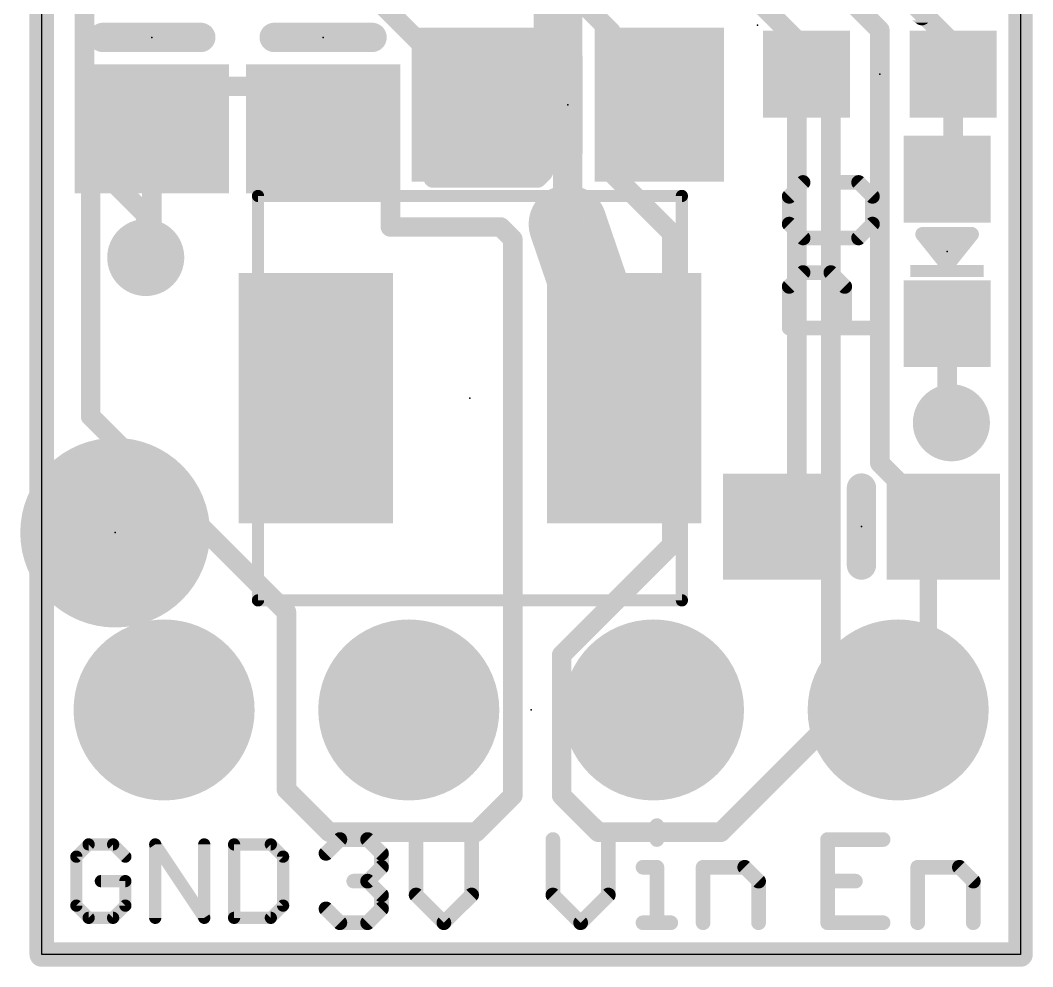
# Model space of a CAD drawing. Extents: x -0.2 to 10.3, y -0.1 to 16.6.
# Drawn here: x -0.22 to 10.29, y -0.13 to 9.7 of the extents above; entities that cross this region are included whole.
import ezdxf

# ---------------------------------------------------------------- set-up
doc = ezdxf.new("R2010")
doc.units = 0
for name, color, linetype in [('1', 12, 'CONTINUOUS'), ('16', 132, 'CONTINUOUS'), ('17', 110, 'CONTINUOUS'), ('18', 110, 'CONTINUOUS'), ('20', 53, 'CONTINUOUS'), ('21', 40, 'CONTINUOUS'), ('23', 53, 'CONTINUOUS'), ('29', 253, 'CONTINUOUS')]:
    doc.layers.add(name, color=color, linetype=linetype)

# ---------------------------------------------------------------- blocks, each defined once
blk = doc.blocks.new('RECT')
blk.add_solid([(-0.5, -0.5), (0.5, -0.5), (-0.5, 0.5), (0.5, 0.5)])
blk = doc.blocks.new('PIE')
at = {"const_width": 0.5}
blk.add_lwpolyline([(0, -0.25, 1), (0, 0.25, 1), (0, -0.25)], format="xyb", dxfattribs=at)
blk = doc.blocks.new('ROUNDP')
at = {"const_width": 0.5}
blk.add_lwpolyline([(0, -0.25, 1), (0, 0.25, 1), (0, -0.25)], format="xyb", dxfattribs=at)
blk = doc.blocks.new('ROUNDV')
at = {"const_width": 0.5}
blk.add_lwpolyline([(0, -0.25, 1), (0, 0.25, 1), (0, -0.25)], format="xyb", dxfattribs=at)

msp = doc.modelspace()

# ---------------------------------------------------------------- linework, layer by layer
at = {"layer": '1'}
for points, const_width in [([(5.207, 10.922), (5.207, 8.128)], 0.2032), ([(6.477, 10.8585), (8.1915, 9.144)], 0.2032), ([(5.4608, 10.2813), (5.4608, 7.5853)], 0.3048), ([(9.4615, 9.4615), (8.5725, 10.3505)], 0.2032), ([(8.4026, 9.8965), (8.6995, 9.5996)], 0.2032), ([(4.064, 9.3345), (3.556, 9.8425)], 0.2032), ([(5.9055, 9.5885), (5.6515, 9.8425)], 0.2032), ([(5.9055, 8.128), (5.9055, 9.5885)], 0.2032), ([(8.6995, 5.1045), (8.6995, 9.5996)], 0.2032), ([(9.4615, 9.144), (9.4615, 9.4615)], 0.2032), ([(4.064, 8.0645), (4.064, 9.3345)], 0.2032), ([(7.839, 9.3345), (7.839, 4.9261)], 0.2032), ([(8.1915, 9.144), (8.1915, 2.413)], 0.2032), ([(9.4615, 9.144), (9.4615, 8.116)], 0.2032), ([(0.508, 9.017), (3.6195, 9.017)], 0.2032), ([(0.508, 5.588), (0.508, 9.017)], 0.2032), ([(3.6195, 9.017), (3.6195, 7.5565)], 0.2032), ([(1.143, 8.575), (1.143, 7.239)], 0.2032), ([(5.207, 8.128), (5.1435, 8.0645)], 0.2032), ([(6.5405, 7.493), (5.9055, 8.128)], 0.2032), ([(9.4615, 8.116), (9.398, 8.0525)], 0.2032), ([(5.1435, 8.0645), (4.064, 8.0645)], 0.2032), ([(6.045, 5.8717), (5.4608, 7.5853)], 0.8128), ([(3.6195, 7.5565), (4.7625, 7.5565)], 0.2032), ([(4.7625, 7.5565), (4.8895, 7.4295)], 0.2032), ([(6.5405, 4.2545), (6.5405, 7.493)], 0.2032), ([(4.8895, 7.4295), (4.8895, 1.651)], 0.2032), ([(1.0795, 7.239), (1.143, 7.239)], 0.2032), ([(9.398, 6.5525), (9.398, 5.5669)], 0.2032), ([(6.045, 5.7785), (6.045, 5.8717)], 0.8128), ([(2.54, 3.556), (0.508, 5.588)], 0.2032), ([(9.4425, 5.5225), (9.398, 5.5669)], 0.2032), ([(9.359, 4.445), (8.6995, 5.1045)], 0.2032), ([(7.6727, 4.8584), (7.6659, 4.6355)], 0.2032), ([(7.6727, 4.8584), (7.839, 4.9261)], 0.2032), ([(9.2028, 4.2888), (9.359, 4.445)], 0.2032), ([(5.3975, 3.1115), (6.5405, 4.2545)], 0.2032), ([(9.2028, 3.937), (9.2028, 4.2888)], 0.2032), ([(9.2028, 3.937), (9.2028, 2.8528)], 0.1778), ([(2.54, 1.7145), (2.54, 3.556)], 0.2032), ([(5.3975, 1.651), (5.3975, 3.1115)], 0.2032), ([(8.89, 2.54), (9.2028, 2.8528)], 0.1778), ([(8.1915, 2.413), (7.0485, 1.27)], 0.2032), ([(2.9845, 1.27), (2.54, 1.7145)], 0.2032), ([(4.8895, 1.651), (4.5085, 1.27)], 0.2032), ([(5.7785, 1.27), (5.3975, 1.651)], 0.2032), ([(4.5085, 1.27), (2.9845, 1.27)], 0.2032), ([(7.0485, 1.27), (5.7785, 1.27)], 0.2032)]:
    msp.add_lwpolyline(points, dxfattribs=dict(at, const_width=const_width))
for points, const_width in [([(5.9563, 9.5885, 1), (5.8547, 9.5885)], 0.1016), ([(5.8696, 9.5526, 1), (5.9414, 9.6244)], 0.1016), ([(8.7503, 9.5996, 1), (8.6487, 9.5996)], 0.1016), ([(8.6636, 9.5637, 1), (8.7354, 9.6356)], 0.1016), ([(9.5123, 9.4615, 1), (9.4107, 9.4615)], 0.1016), ([(9.4256, 9.4256, 1), (9.4974, 9.4974)], 0.1016), ([(4.1148, 9.3345, 1), (4.0132, 9.3345)], 0.1016), ([(4.0281, 9.2986, 1), (4.0999, 9.3704)], 0.1016), ([(7.8898, 9.3345, 1), (7.7882, 9.3345)], 0.1016), ([(8.2423, 9.144, 1), (8.1407, 9.144)], 0.1016), ([(8.1556, 9.1081, 1), (8.2274, 9.1799)], 0.1016), ([(9.5123, 9.144, 1), (9.4107, 9.144)], 0.1016), ([(9.4107, 9.144, 1), (9.5123, 9.144)], 0.1016), ([(0.508, 9.0678, 1), (0.508, 8.9662)], 0.1016), ([(0.5588, 9.017, 1), (0.4572, 9.017)], 0.1016), ([(3.6703, 9.017, 1), (3.5687, 9.017)], 0.1016), ([(3.6195, 8.9662, 1), (3.6195, 9.0678)], 0.1016), ([(1.1938, 8.575, 1), (1.0922, 8.575)], 0.1016), ([(5.2429, 8.0921, 1), (5.1711, 8.1639)], 0.1016), ([(5.9414, 8.1639, 1), (5.8696, 8.0921)], 0.1016), ([(9.4974, 8.0801, 1), (9.4256, 8.1519)], 0.1016), ([(4.064, 8.1153, 1), (4.064, 8.0137)], 0.1016), ([(4.0132, 8.0645, 1), (4.1148, 8.0645)], 0.1016), ([(5.1076, 8.1004, 1), (5.1794, 8.0286)], 0.1016), ([(5.1435, 8.0137, 1), (5.1435, 8.1153)], 0.1016), ([(5.1562, 8.128, 1), (5.2578, 8.128)], 0.1016), ([(5.8547, 8.128, 1), (5.9563, 8.128)], 0.1016), ([(9.3621, 8.0884, 1), (9.4339, 8.0166)], 0.1016), ([(9.4107, 8.116, 1), (9.5123, 8.116)], 0.1016), ([(5.6531, 7.6509, 1), (5.2685, 7.5198)], 0.4064), ([(3.6195, 7.6073, 1), (3.6195, 7.5057)], 0.1016), ([(3.5687, 7.5565, 1), (3.6703, 7.5565)], 0.1016), ([(4.7984, 7.5924, 1), (4.7266, 7.5206)], 0.1016), ([(4.7625, 7.5057, 1), (4.7625, 7.6073)], 0.1016), ([(5.3846, 7.5853, 1), (5.537, 7.5853)], 0.1524), ([(6.5913, 7.493, 1), (6.4897, 7.493)], 0.1016), ([(6.5046, 7.4571, 1), (6.5764, 7.5289)], 0.1016), ([(4.9403, 7.4295, 1), (4.8387, 7.4295)], 0.1016), ([(4.8536, 7.3936, 1), (4.9254, 7.4654)], 0.1016), ([(1.0795, 7.2898, 1), (1.0795, 7.1882)], 0.1016), ([(1.0922, 7.239, 1), (1.1938, 7.239)], 0.1016), ([(1.143, 7.1882, 1), (1.143, 7.2898)], 0.1016), ([(9.4488, 6.5525, 1), (9.3472, 6.5525)], 0.1016), ([(6.2482, 5.8717, 1), (5.8418, 5.8717)], 0.4064), ([(5.8527, 5.8061, 1), (6.2373, 5.9372)], 0.4064), ([(5.8418, 5.7785, 1), (6.2482, 5.7785)], 0.4064), ([(0.5439, 5.6239, 1), (0.4721, 5.5521)], 0.1016), ([(0.4572, 5.588, 1), (0.5588, 5.588)], 0.1016), ([(9.4339, 5.6029, 1), (9.3621, 5.531)], 0.1016), ([(9.3472, 5.5669, 1), (9.4488, 5.5669)], 0.1016), ([(9.4065, 5.4866, 1), (9.4784, 5.5584)], 0.1016), ([(8.7354, 5.1404, 1), (8.6636, 5.0686)], 0.1016), ([(8.6487, 5.1045, 1), (8.7503, 5.1045)], 0.1016), ([(7.7235, 4.8568, 1), (7.622, 4.8599)], 0.1016), ([(7.6536, 4.9054, 1), (7.6919, 4.8113)], 0.1016), ([(7.7882, 4.9261, 1), (7.8898, 4.9261)], 0.1016), ([(7.8581, 4.879, 1), (7.8198, 4.9731)], 0.1016), ([(7.6151, 4.6371, 1), (7.7166, 4.6339)], 0.1016), ([(9.3949, 4.4091, 1), (9.3231, 4.4809)], 0.1016), ([(9.3231, 4.4091, 1), (9.3949, 4.4809)], 0.1016), ([(6.5764, 4.2186, 1), (6.5046, 4.2904)], 0.1016), ([(9.2536, 4.2888, 1), (9.152, 4.2888)], 0.1016), ([(9.1669, 4.3247, 1), (9.2387, 4.2529)], 0.1016), ([(6.4897, 4.2545, 1), (6.5913, 4.2545)], 0.1016), ([(9.2472, 3.937, 1), (9.1584, 3.937)], 0.0889), ([(9.152, 3.937, 1), (9.2536, 3.937)], 0.1016), ([(2.5908, 3.556, 1), (2.4892, 3.556)], 0.1016), ([(2.5041, 3.5201, 1), (2.5759, 3.5919)], 0.1016), ([(5.4483, 3.1115, 1), (5.3467, 3.1115)], 0.1016), ([(5.3616, 3.1474, 1), (5.4334, 3.0756)], 0.1016), ([(9.1584, 2.8528, 1), (9.2472, 2.8528)], 0.0889), ([(9.2342, 2.8214, 1), (9.1714, 2.8842)], 0.0889), ([(8.8586, 2.5714, 1), (8.9214, 2.5086)], 0.0889), ([(8.1407, 2.413, 1), (8.2423, 2.413)], 0.1016), ([(8.2274, 2.3771, 1), (8.1556, 2.4489)], 0.1016), ([(2.5759, 1.7504, 1), (2.5041, 1.6786)], 0.1016), ([(2.4892, 1.7145, 1), (2.5908, 1.7145)], 0.1016), ([(4.8387, 1.651, 1), (4.9403, 1.651)], 0.1016), ([(4.9254, 1.6151, 1), (4.8536, 1.6869)], 0.1016), ([(5.4334, 1.6869, 1), (5.3616, 1.6151)], 0.1016), ([(5.3467, 1.651, 1), (5.4483, 1.651)], 0.1016), ([(2.9845, 1.3208, 1), (2.9845, 1.2192)], 0.1016), ([(4.5085, 1.2192, 1), (4.5085, 1.3208)], 0.1016), ([(5.7785, 1.3208, 1), (5.7785, 1.2192)], 0.1016), ([(7.0485, 1.2192, 1), (7.0485, 1.3208)], 0.1016), ([(2.9486, 1.2341, 1), (3.0204, 1.3059)], 0.1016), ([(4.4726, 1.3059, 1), (4.5444, 1.2341)], 0.1016), ([(5.7426, 1.2341, 1), (5.8144, 1.3059)], 0.1016), ([(7.0126, 1.3059, 1), (7.0844, 1.2341)], 0.1016)]:
    msp.add_lwpolyline(points, format="xyb", dxfattribs=dict(at, const_width=const_width))
at = {"layer": '16'}
for points, const_width in [([(0, 0), (0, 16.51)], 0.254), ([(10.16, 16.51), (10.16, 0)], 0.254), ([(0.4445, 12.827), (0.4445, 8.3185)], 0.2032), ([(1.0795, 7.6835), (0.4445, 8.3185)], 0.2032), ([(1.0795, 7.6835), (1.0795, 7.239)], 0.2032), ([(10.16, 0), (0, 0)], 0.254)]:
    msp.add_lwpolyline(points, dxfattribs=dict(at, const_width=const_width))
for points, const_width in [([(0.4804, 8.3544, 1), (0.4086, 8.2826)], 0.1016), ([(0.3937, 8.3185, 1), (0.4953, 8.3185)], 0.1016), ([(1.1303, 7.6835, 1), (1.0287, 7.6835)], 0.1016), ([(1.0436, 7.6476, 1), (1.1154, 7.7194)], 0.1016), ([(1.0287, 7.239, 1), (1.1303, 7.239)], 0.1016), ([(0, 0.0635, 1), (0, -0.0635)], 0.127), ([(10.16, -0.0635, 1), (10.16, 0.0635)], 0.127), ([(-0.0635, 0, 1), (0.0635, 0)], 0.127), ([(10.0965, 0, 1), (10.2235, 0)], 0.127)]:
    msp.add_lwpolyline(points, format="xyb", dxfattribs=dict(at, const_width=const_width))
at = {"layer": '20'}
for p, q in [((0, 0), (0, 13.97)), ((10.16, 13.97), (10.16, 0)), ((10.16, 0), (0, 0))]:
    msp.add_line(p, q, dxfattribs=at)
at = {"layer": '21'}
for points, const_width in [([(0.635, 9.525), (1.651, 9.525)], 0.3048), ([(2.413, 9.525), (3.429, 9.525)], 0.3048), ([(5.461, 8.3185), (5.461, 9.3345)], 0.3048), ([(8.6995, 8.89), (8.6995, 9.398)], 0.2032), ([(7.903, 8.0184), (7.759, 7.8744)], 0.1524), ([(8.4792, 8.0184), (8.1911, 8.0184)], 0.1524), ([(8.1911, 8.0184), (8.1911, 7.7303)], 0.1524), ([(8.6233, 7.8744), (8.4792, 8.0184)], 0.1524), ([(2.245, 3.6785), (2.245, 7.8785)], 0.127), ([(2.245, 7.8785), (6.645, 7.8785)], 0.127), ([(6.645, 7.8785), (6.645, 3.6785)], 0.127), ([(7.759, 7.8744), (7.759, 7.5863)], 0.1524), ([(8.6233, 7.5863), (8.6233, 7.8744)], 0.1524), ([(7.759, 7.5863), (7.903, 7.4422)], 0.1524), ([(8.4792, 7.4422), (8.6233, 7.5863)], 0.1524), ([(7.903, 7.4422), (8.4792, 7.4422)], 0.1524), ([(9.652, 7.4803), (9.144, 7.4803)], 0.1524), ([(9.144, 7.4803), (9.398, 7.1628)], 0.1524), ([(9.1542, 7.4676), (9.6418, 7.4676)], 0.1524), ([(9.398, 7.1628), (9.652, 7.4803)], 0.1524), ([(9.2761, 7.3152), (9.5199, 7.3152)], 0.1524), ([(7.759, 6.9389), (7.903, 7.0829)], 0.1524), ([(7.903, 7.0829), (8.1911, 7.0829)], 0.1524), ([(8.1911, 7.0829), (8.3352, 6.9389)], 0.1524), ([(7.759, 6.5067), (7.759, 6.9389)], 0.1524), ([(8.3352, 6.9389), (8.3352, 6.5067)], 0.1524), ([(8.6233, 6.5067), (7.759, 6.5067)], 0.1524), ([(8.509, 4.845), (8.509, 4.045)], 0.3048), ([(6.645, 3.6785), (2.245, 3.6785)], 0.127), ([(6.3854, 1.3386), (6.3854, 1.1945)], 0.1524), ([(2.9507, 1.0505), (3.0947, 1.1945)], 0.1524), ([(3.0947, 1.1945), (3.3829, 1.1945)], 0.1524), ([(3.3829, 1.1945), (3.5269, 1.0505)], 0.1524), ([(3.8862, 1.1945), (3.8862, 0.6183)], 0.1524), ([(4.4624, 0.6183), (4.4624, 1.1945)], 0.1524), ([(5.3058, 1.1945), (5.3058, 0.6183)], 0.1524), ([(5.8821, 0.6183), (5.8821, 1.1945)], 0.1524), ([(8.7339, 1.1945), (8.1577, 1.1945)], 0.1524), ([(8.1577, 1.1945), (8.1577, 0.3302)], 0.1524), ([(0.4867, 1.1437), (0.3596, 1.0165)], 0.127), ([(0.741, 1.1437), (0.4867, 1.1437)], 0.127), ([(0.8681, 1.0165), (0.741, 1.1437)], 0.127), ([(1.1782, 0.381), (1.1782, 1.1437)], 0.127), ([(1.1782, 1.1437), (1.6866, 0.381)], 0.127), ([(1.6866, 0.381), (1.6866, 1.1437)], 0.127), ([(1.9968, 1.1437), (1.9968, 0.381)], 0.127), ([(2.3781, 1.1437), (1.9968, 1.1437)], 0.127), ([(2.5052, 1.0165), (2.3781, 1.1437)], 0.127), ([(0.3596, 1.0165), (0.3596, 0.5081)], 0.127), ([(2.5052, 0.5081), (2.5052, 1.0165)], 0.127), ([(3.5269, 1.0505), (3.5269, 0.9064)], 0.1524), ([(3.5269, 0.9064), (3.3829, 0.7624)], 0.1524), ([(6.2414, 0.9064), (6.3854, 0.9064)], 0.1524), ([(6.3854, 0.9064), (6.3854, 0.3302)], 0.1524), ([(6.865, 0.3302), (6.865, 0.9064)], 0.1524), ([(6.865, 0.9064), (7.2972, 0.9064)], 0.1524), ([(7.2972, 0.9064), (7.4413, 0.7624)], 0.1524), ([(9.0932, 0.3302), (9.0932, 0.9064)], 0.1524), ([(9.0932, 0.9064), (9.5254, 0.9064)], 0.1524), ([(9.5254, 0.9064), (9.6694, 0.7624)], 0.1524), ([(0.8681, 0.7623), (0.6138, 0.7623)], 0.127), ([(0.8681, 0.5081), (0.8681, 0.7623)], 0.127), ([(3.3829, 0.7624), (3.2388, 0.7624)], 0.1524), ([(3.3829, 0.7624), (3.5269, 0.6183)], 0.1524), ([(7.4413, 0.7624), (7.4413, 0.3302)], 0.1524), ([(8.1577, 0.7624), (8.4458, 0.7624)], 0.1524), ([(9.6694, 0.7624), (9.6694, 0.3302)], 0.1524), ([(3.5269, 0.6183), (3.5269, 0.4743)], 0.1524), ([(3.8862, 0.6183), (4.1743, 0.3302)], 0.1524), ([(4.1743, 0.3302), (4.4624, 0.6183)], 0.1524), ([(5.3058, 0.6183), (5.594, 0.3302)], 0.1524), ([(5.594, 0.3302), (5.8821, 0.6183)], 0.1524), ([(0.3596, 0.5081), (0.4867, 0.381)], 0.127), ([(0.741, 0.381), (0.8681, 0.5081)], 0.127), ([(2.3781, 0.381), (2.5052, 0.5081)], 0.127), ([(3.0947, 0.3302), (2.9507, 0.4743)], 0.1524), ([(3.5269, 0.4743), (3.3829, 0.3302)], 0.1524), ([(0.4867, 0.381), (0.741, 0.381)], 0.127), ([(1.9968, 0.381), (2.3781, 0.381)], 0.127), ([(3.3829, 0.3302), (3.0947, 0.3302)], 0.1524), ([(6.2414, 0.3302), (6.5295, 0.3302)], 0.1524), ([(8.1577, 0.3302), (8.7339, 0.3302)], 0.1524)]:
    msp.add_lwpolyline(points, dxfattribs=dict(at, const_width=const_width))
for points, const_width in [([(0.635, 9.6012, 1), (0.635, 9.4488)], 0.1524), ([(1.651, 9.4488, 1), (1.651, 9.6012)], 0.1524), ([(2.413, 9.6012, 1), (2.413, 9.4488)], 0.1524), ([(3.429, 9.4488, 1), (3.429, 9.6012)], 0.1524), ([(5.5372, 9.3345, 1), (5.3848, 9.3345)], 0.1524), ([(8.7503, 9.398, 1), (8.6487, 9.398)], 0.1016), ([(8.6487, 8.89, 1), (8.7503, 8.89)], 0.1016), ([(5.3848, 8.3185, 1), (5.5372, 8.3185)], 0.1524), ([(7.93, 7.9915, 1), (7.8761, 8.0454)], 0.0762), ([(8.1911, 8.0565, 1), (8.1911, 7.9803)], 0.0762), ([(8.2292, 8.0184, 1), (8.153, 8.0184)], 0.0762), ([(8.5062, 8.0454, 1), (8.4523, 7.9915)], 0.0762), ([(8.4792, 7.9803, 1), (8.4792, 8.0565)], 0.0762), ([(2.2768, 7.8785, 1), (2.2132, 7.8785)], 0.0635), ([(2.245, 7.9103, 1), (2.245, 7.8468)], 0.0635), ([(6.6768, 7.8785, 1), (6.6133, 7.8785)], 0.0635), ([(6.645, 7.8468, 1), (6.645, 7.9103)], 0.0635), ([(7.732, 7.9013, 1), (7.7859, 7.8474)], 0.0762), ([(7.7971, 7.8744, 1), (7.7209, 7.8744)], 0.0762), ([(8.6614, 7.8744, 1), (8.5852, 7.8744)], 0.0762), ([(8.5964, 7.8474, 1), (8.6502, 7.9013)], 0.0762), ([(8.153, 7.7303, 1), (8.2292, 7.7303)], 0.0762), ([(7.7859, 7.6132, 1), (7.732, 7.5593)], 0.0762), ([(7.7209, 7.5863, 1), (7.7971, 7.5863)], 0.0762), ([(8.5852, 7.5863, 1), (8.6614, 7.5863)], 0.0762), ([(8.6502, 7.5593, 1), (8.5964, 7.6132)], 0.0762), ([(7.903, 7.4803, 1), (7.903, 7.4041)], 0.0762), ([(7.8761, 7.4153, 1), (7.93, 7.4691)], 0.0762), ([(8.4523, 7.4691, 1), (8.5062, 7.4153)], 0.0762), ([(8.4792, 7.4041, 1), (8.4792, 7.4803)], 0.0762), ([(9.144, 7.5184, 1), (9.144, 7.4422)], 0.0762), ([(9.1738, 7.5041, 1), (9.1142, 7.4565)], 0.0762), ([(9.1542, 7.5057, 1), (9.1542, 7.4295)], 0.0762), ([(9.6818, 7.4565, 1), (9.6222, 7.5041)], 0.0762), ([(9.6418, 7.4295, 1), (9.6418, 7.5057)], 0.0762), ([(9.652, 7.4422, 1), (9.652, 7.5184)], 0.0762), ([(9.2761, 7.3533, 1), (9.2761, 7.2771)], 0.0762), ([(9.5199, 7.2771, 1), (9.5199, 7.3533)], 0.0762), ([(7.903, 7.121, 1), (7.903, 7.0448)], 0.0762), ([(7.93, 7.056, 1), (7.8761, 7.1098)], 0.0762), ([(8.2181, 7.1098, 1), (8.1642, 7.056)], 0.0762), ([(8.1911, 7.0448, 1), (8.1911, 7.121)], 0.0762), ([(9.3682, 7.1866, 1), (9.4278, 7.139)], 0.0762), ([(9.3682, 7.139, 1), (9.4278, 7.1866)], 0.0762), ([(7.732, 6.9658, 1), (7.7859, 6.9119)], 0.0762), ([(7.7971, 6.9389, 1), (7.7209, 6.9389)], 0.0762), ([(8.3733, 6.9389, 1), (8.2971, 6.9389)], 0.0762), ([(8.3082, 6.9119, 1), (8.3621, 6.9658)], 0.0762), ([(7.759, 6.5448, 1), (7.759, 6.4686)], 0.0762), ([(7.7209, 6.5067, 1), (7.7971, 6.5067)], 0.0762), ([(8.2971, 6.5067, 1), (8.3733, 6.5067)], 0.0762), ([(8.6233, 6.4686, 1), (8.6233, 6.5448)], 0.0762), ([(8.5852, 4.845, 1), (8.4328, 4.845)], 0.1524), ([(8.4328, 4.045, 1), (8.5852, 4.045)], 0.1524), ([(2.245, 3.7103, 1), (2.245, 3.6467)], 0.0635), ([(2.2132, 3.6785, 1), (2.2768, 3.6785)], 0.0635), ([(6.6133, 3.6785, 1), (6.6768, 3.6785)], 0.0635), ([(6.645, 3.6467, 1), (6.645, 3.7103)], 0.0635), ([(6.4235, 1.3386, 1), (6.3473, 1.3386)], 0.0762), ([(3.0947, 1.2326, 1), (3.0947, 1.1564)], 0.0762), ([(3.1217, 1.1676, 1), (3.0678, 1.2215)], 0.0762), ([(3.4098, 1.2215, 1), (3.3559, 1.1676)], 0.0762), ([(3.3829, 1.1564, 1), (3.3829, 1.2326)], 0.0762), ([(3.9243, 1.1945, 1), (3.8481, 1.1945)], 0.0762), ([(4.5005, 1.1945, 1), (4.4243, 1.1945)], 0.0762), ([(5.3439, 1.1945, 1), (5.2677, 1.1945)], 0.0762), ([(5.9202, 1.1945, 1), (5.844, 1.1945)], 0.0762), ([(8.1577, 1.2326, 1), (8.1577, 1.1564)], 0.0762), ([(8.1958, 1.1945, 1), (8.1196, 1.1945)], 0.0762), ([(8.7339, 1.1564, 1), (8.7339, 1.2326)], 0.0762), ([(0.4867, 1.1754, 1), (0.4867, 1.1119)], 0.0635), ([(0.5092, 1.1212, 1), (0.4643, 1.1661)], 0.0635), ([(0.7634, 1.1661, 1), (0.7185, 1.1212)], 0.0635), ([(0.741, 1.1119, 1), (0.741, 1.1754)], 0.0635), ([(1.2046, 1.1613, 1), (1.1518, 1.126)], 0.0635), ([(1.21, 1.1437, 1), (1.1465, 1.1437)], 0.0635), ([(1.7184, 1.1437, 1), (1.6549, 1.1437)], 0.0635), ([(2.0285, 1.1437, 1), (1.965, 1.1437)], 0.0635), ([(1.9968, 1.1754, 1), (1.9968, 1.1119)], 0.0635), ([(2.4006, 1.1661, 1), (2.3557, 1.1212)], 0.0635), ([(2.3781, 1.1119, 1), (2.3781, 1.1754)], 0.0635), ([(6.3473, 1.1945, 1), (6.4235, 1.1945)], 0.0762), ([(0.3914, 1.0165, 1), (0.3279, 1.0165)], 0.0635), ([(0.3372, 1.039, 1), (0.3821, 0.9941)], 0.0635), ([(0.8456, 0.9941, 1), (0.8905, 1.039)], 0.0635), ([(2.537, 1.0165, 1), (2.4735, 1.0165)], 0.0635), ([(2.4828, 0.9941, 1), (2.5277, 1.039)], 0.0635), ([(2.9237, 1.0774, 1), (2.9776, 1.0235)], 0.0762), ([(3.565, 1.0505, 1), (3.4888, 1.0505)], 0.0762), ([(3.5, 1.0235, 1), (3.5538, 1.0774)], 0.0762), ([(3.5538, 0.8795, 1), (3.5, 0.9334)], 0.0762), ([(6.2414, 0.9445, 1), (6.2414, 0.8683)], 0.0762), ([(6.4235, 0.9064, 1), (6.3473, 0.9064)], 0.0762), ([(6.3854, 0.8683, 1), (6.3854, 0.9445)], 0.0762), ([(6.9031, 0.9064, 1), (6.8269, 0.9064)], 0.0762), ([(6.865, 0.9445, 1), (6.865, 0.8683)], 0.0762), ([(7.3241, 0.9334, 1), (7.2703, 0.8795)], 0.0762), ([(7.2972, 0.8683, 1), (7.2972, 0.9445)], 0.0762), ([(9.1313, 0.9064, 1), (9.0551, 0.9064)], 0.0762), ([(9.0932, 0.9445, 1), (9.0932, 0.8683)], 0.0762), ([(9.5523, 0.9334, 1), (9.4984, 0.8795)], 0.0762), ([(9.5254, 0.8683, 1), (9.5254, 0.9445)], 0.0762), ([(3.4888, 0.9064, 1), (3.565, 0.9064)], 0.0762), ([(0.6138, 0.7941, 1), (0.6138, 0.7306)], 0.0635), ([(0.8998, 0.7623, 1), (0.8363, 0.7623)], 0.0635), ([(0.8681, 0.7306, 1), (0.8681, 0.7941)], 0.0635), ([(3.2388, 0.8005, 1), (3.2388, 0.7243)], 0.0762), ([(3.4098, 0.7893, 1), (3.3559, 0.7354)], 0.0762), ([(3.3559, 0.7893, 1), (3.4098, 0.7354)], 0.0762), ([(3.3829, 0.7243, 1), (3.3829, 0.8005)], 0.0762), ([(7.4794, 0.7624, 1), (7.4032, 0.7624)], 0.0762), ([(7.4143, 0.7354, 1), (7.4682, 0.7893)], 0.0762), ([(8.1577, 0.8005, 1), (8.1577, 0.7243)], 0.0762), ([(8.4458, 0.7243, 1), (8.4458, 0.8005)], 0.0762), ([(9.7075, 0.7624, 1), (9.6313, 0.7624)], 0.0762), ([(9.6425, 0.7354, 1), (9.6964, 0.7893)], 0.0762), ([(3.565, 0.6183, 1), (3.4888, 0.6183)], 0.0762), ([(3.5, 0.5914, 1), (3.5538, 0.6453)], 0.0762), ([(3.9131, 0.6453, 1), (3.8593, 0.5914)], 0.0762), ([(3.8481, 0.6183, 1), (3.9243, 0.6183)], 0.0762), ([(4.4243, 0.6183, 1), (4.5005, 0.6183)], 0.0762), ([(4.4894, 0.5914, 1), (4.4355, 0.6453)], 0.0762), ([(5.3328, 0.6453, 1), (5.2789, 0.5914)], 0.0762), ([(5.2677, 0.6183, 1), (5.3439, 0.6183)], 0.0762), ([(5.844, 0.6183, 1), (5.9202, 0.6183)], 0.0762), ([(5.909, 0.5914, 1), (5.8551, 0.6453)], 0.0762), ([(0.3821, 0.5306, 1), (0.3372, 0.4857)], 0.0635), ([(0.3279, 0.5081, 1), (0.3914, 0.5081)], 0.0635), ([(0.8363, 0.5081, 1), (0.8998, 0.5081)], 0.0635), ([(0.8905, 0.4857, 1), (0.8456, 0.5306)], 0.0635), ([(2.4735, 0.5081, 1), (2.537, 0.5081)], 0.0635), ([(2.5277, 0.4857, 1), (2.4828, 0.5306)], 0.0635), ([(2.9776, 0.5012, 1), (2.9237, 0.4473)], 0.0762), ([(3.5538, 0.4473, 1), (3.5, 0.5012)], 0.0762), ([(0.4867, 0.4128, 1), (0.4867, 0.3493)], 0.0635), ([(0.4643, 0.3585, 1), (0.5092, 0.4035)], 0.0635), ([(0.7185, 0.4035, 1), (0.7634, 0.3585)], 0.0635), ([(0.741, 0.3493, 1), (0.741, 0.4128)], 0.0635), ([(1.6602, 0.3634, 1), (1.7131, 0.3986)], 0.0635), ([(1.9968, 0.4128, 1), (1.9968, 0.3493)], 0.0635), ([(2.3557, 0.4035, 1), (2.4006, 0.3585)], 0.0635), ([(2.3781, 0.3493, 1), (2.3781, 0.4128)], 0.0635), ([(3.4888, 0.4743, 1), (3.565, 0.4743)], 0.0762), ([(1.1465, 0.381, 1), (1.21, 0.381)], 0.0635), ([(1.6549, 0.381, 1), (1.7184, 0.381)], 0.0635), ([(1.965, 0.381, 1), (2.0285, 0.381)], 0.0635), ([(3.0947, 0.3683, 1), (3.0947, 0.2921)], 0.0762), ([(3.0678, 0.3033, 1), (3.1217, 0.3571)], 0.0762), ([(3.3559, 0.3571, 1), (3.4098, 0.3033)], 0.0762), ([(3.3829, 0.2921, 1), (3.3829, 0.3683)], 0.0762), ([(4.1474, 0.3571, 1), (4.2013, 0.3033)], 0.0762), ([(4.1474, 0.3033, 1), (4.2013, 0.3571)], 0.0762), ([(5.567, 0.3571, 1), (5.6209, 0.3033)], 0.0762), ([(5.567, 0.3033, 1), (5.6209, 0.3571)], 0.0762), ([(6.2414, 0.3683, 1), (6.2414, 0.2921)], 0.0762), ([(6.3473, 0.3302, 1), (6.4235, 0.3302)], 0.0762), ([(6.5295, 0.2921, 1), (6.5295, 0.3683)], 0.0762), ([(6.8269, 0.3302, 1), (6.9031, 0.3302)], 0.0762), ([(7.4032, 0.3302, 1), (7.4794, 0.3302)], 0.0762), ([(8.1577, 0.3683, 1), (8.1577, 0.2921)], 0.0762), ([(8.1196, 0.3302, 1), (8.1958, 0.3302)], 0.0762), ([(8.7339, 0.2921, 1), (8.7339, 0.3683)], 0.0762), ([(9.0551, 0.3302, 1), (9.1313, 0.3302)], 0.0762), ([(9.6313, 0.3302, 1), (9.7075, 0.3302)], 0.0762)]:
    msp.add_lwpolyline(points, format="xyb", dxfattribs=dict(at, const_width=const_width))
at = {"layer": '23'}
for p in [(7.4295, 9.652), (1.143, 9.525), (2.921, 9.525), (8.6995, 9.144), (5.461, 8.8265), (9.398, 7.3025), (4.445, 5.7785), (8.509, 4.445), (0.762, 4.3815), (5.08, 2.54)]:
    msp.add_point(p, dxfattribs=at)
at = {"layer": '29'}
for points, const_width in [([(0.762, 5.1315, 0.4142), (0.012, 4.3815)], 0.4699), ([(1.512, 4.3815, 0.4142), (0.762, 5.1315)], 0.4699), ([(0.762, 5.249, 1), (0.762, 5.014)], 0.235), ([(0.762, 5.014, 1), (0.762, 5.249)], 0.235), ([(0.1295, 4.3815, 1), (-0.1055, 4.3815)], 0.235), ([(0.012, 4.3815, 0.4142), (0.762, 3.6315)], 0.4699), ([(0.762, 3.6315, 0.4142), (1.512, 4.3815)], 0.4699), ([(1.6295, 4.3815, 1), (1.3945, 4.3815)], 0.235), ([(-0.1055, 4.3815, 1), (0.1295, 4.3815)], 0.235), ([(1.3945, 4.3815, 1), (1.6295, 4.3815)], 0.235), ([(0.762, 3.749, 1), (0.762, 3.514)], 0.235), ([(0.762, 3.514, 1), (0.762, 3.749)], 0.235)]:
    msp.add_lwpolyline(points, format="xyb", dxfattribs=dict(at, const_width=const_width))

# ---------------------------------------------------------------- block references
at = {"layer": '1'}
for p, xscale, yscale, rotation in [((4.511, 8.8265), 1.24, 1.5, 180), ((6.411, 8.8265), 1.24, 1.5, 180), ((7.9375, 9.144), 0.8, 0.8, 180), ((9.4615, 9.144), 0.8, 0.8, 180), ((1.143, 8.575), 1.24, 1.5, 90), ((2.921, 8.575), 1.24, 1.5, 90), ((9.398, 8.0525), 0.8, 0.8, 180), ((2.845, 5.7785), 1.5, 2.5, 180), ((6.045, 5.7785), 1.5, 2.5, 180), ((9.398, 6.5525), 0.8, 0.8, 180)]:
    msp.add_blockref('RECT', p, dxfattribs=dict(at, xscale=xscale, yscale=yscale, rotation=rotation))
at = {"layer": '1', "xscale": 1.075}
for p in [(7.659, 4.445), (9.359, 4.445)]:
    msp.add_blockref('RECT', p, dxfattribs=at)
at = {"layer": '1'}
msp.add_blockref('PIE', (0.762, 4.3815), dxfattribs=at)
at = {"layer": '17', "xscale": 1.778, "yscale": 1.778, "rotation": 270}
for p in [(1.27, 2.54), (1.27, 2.54), (3.81, 2.54), (3.81, 2.54), (6.35, 2.54), (6.35, 2.54), (8.89, 2.54), (8.89, 2.54)]:
    msp.add_blockref('ROUNDP', p, dxfattribs=at)
at = {"layer": '18', "xscale": 0.8001, "yscale": 0.8001}
for p in [(1.0795, 7.239), (1.0795, 7.239), (9.4425, 5.5225), (9.4425, 5.5225)]:
    msp.add_blockref('ROUNDV', p, dxfattribs=at)
at = {"layer": '21'}
for p, xscale, yscale in [((9.1269, 9.7015), 0.1829, 0.0038), ((9.1269, 9.6977), 0.1753, 0.0038), ((9.1288, 9.6939), 0.1715, 0.0038), ((9.1307, 9.6901), 0.16, 0.0038), ((9.1307, 9.6863), 0.1524, 0.0038), ((9.1345, 9.6825), 0.1448, 0.0038), ((9.1345, 9.6787), 0.1372, 0.0038), ((9.1345, 9.6749), 0.1295, 0.0038), ((9.1345, 9.6711), 0.1143, 0.0039), ((9.1364, 9.6672), 0.1029, 0.0038), ((9.1345, 9.6634), 0.0914, 0.0038), ((9.1345, 9.6596), 0.0762, 0.0038), ((9.1364, 9.6558), 0.0572, 0.0038), ((9.1364, 9.652), 0.0343, 0.0038)]:
    msp.add_blockref('RECT', p, dxfattribs=dict(at, xscale=xscale, yscale=yscale))
at = {"layer": '21', "xscale": 0.762, "yscale": 0.127, "rotation": 180}
msp.add_blockref('RECT', (9.398, 7.0993), dxfattribs=at)
at = {"layer": '29'}
for name, p, xscale, yscale, rotation in [('RECT', (4.511, 8.8265), 1.3416, 1.6016, 180), ('RECT', (6.411, 8.8265), 1.3416, 1.6016, 180), ('RECT', (7.9375, 9.144), 0.9016, 0.9016, 180), ('RECT', (9.4615, 9.144), 0.9016, 0.9016, 180), ('RECT', (1.143, 8.575), 1.3416, 1.6016, 90), ('RECT', (2.921, 8.575), 1.3416, 1.6016, 90), ('RECT', (9.398, 8.0525), 0.9016, 0.9016, 180), ('RECT', (2.845, 5.7785), 1.6016, 2.6016, 180), ('RECT', (6.045, 5.7785), 1.6016, 2.6016, 180), ('RECT', (9.398, 6.5525), 0.9016, 0.9016, 180), ('ROUNDP', (1.27, 2.54), 1.8796, 1.8796, 270), ('ROUNDP', (3.81, 2.54), 1.8796, 1.8796, 270), ('ROUNDP', (6.35, 2.54), 1.8796, 1.8796, 270), ('ROUNDP', (8.89, 2.54), 1.8796, 1.8796, 270)]:
    msp.add_blockref(name, p, dxfattribs=dict(at, xscale=xscale, yscale=yscale, rotation=rotation))
at = {"layer": '29', "yscale": 1.1016}
for name, p, xscale in [('RECT', (7.659, 4.445), 1.1766), ('RECT', (9.359, 4.445), 1.1766), ('PIE', (0.762, 4.3815), 1.1016)]:
    msp.add_blockref(name, p, dxfattribs=dict(at, xscale=xscale))

doc.saveas('drawing.dxf')
